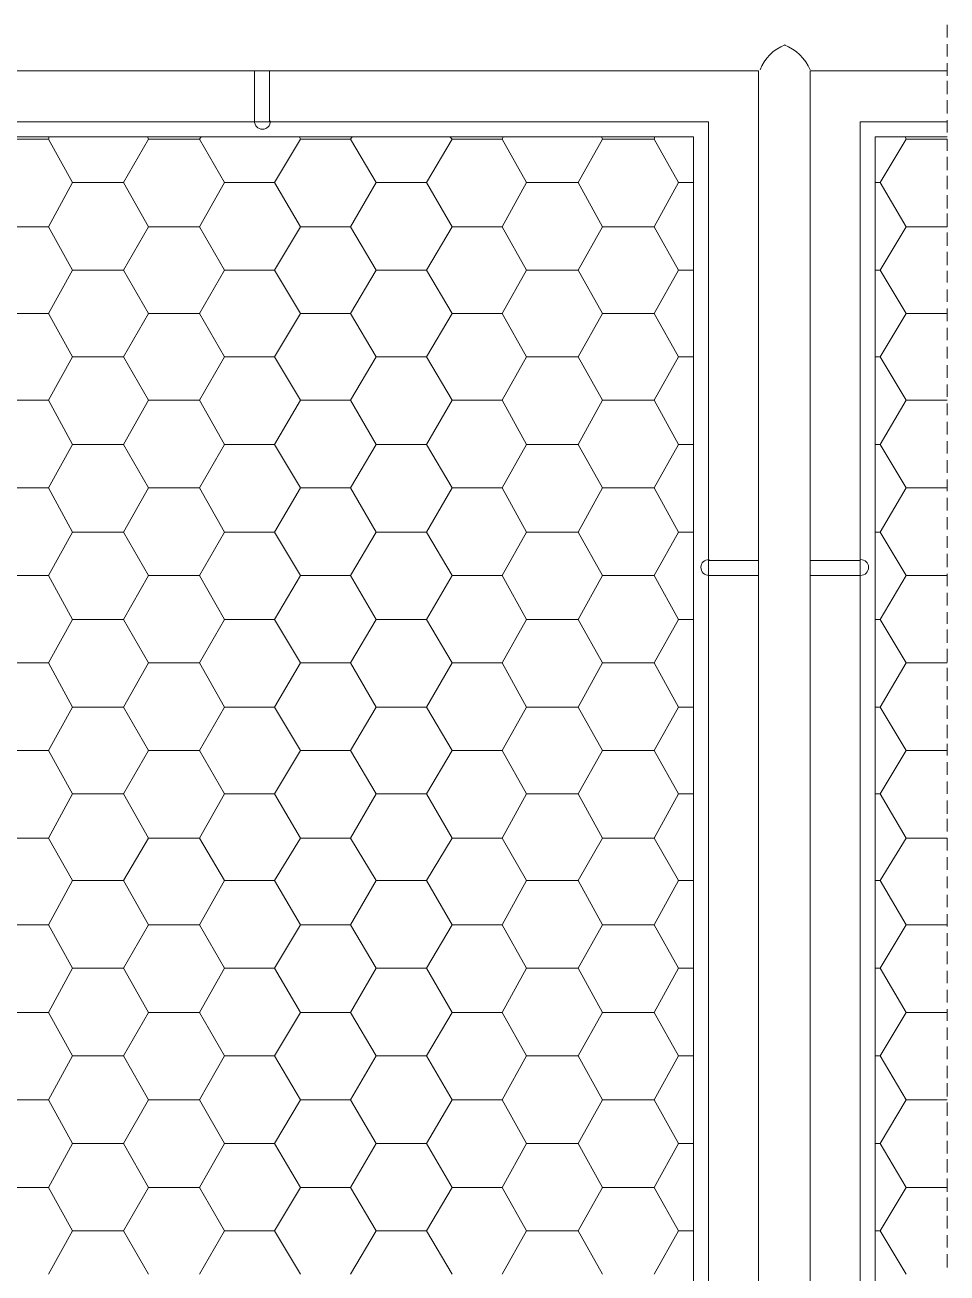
# Model space of a CAD drawing. Header units: millimetres. Extents: x 2928 to 3112, y 1220 to 1280.
# Drawn here: x 3061.12 to 3062.948, y 1265.671 to 1268.146 of the extents above; entities that cross this region are included whole.
import ezdxf

# ---------------------------------------------------------------- set-up
doc = ezdxf.new("R2010")
doc.units = ezdxf.units.MM

msp = doc.modelspace()

# ---------------------------------------------------------------- linework, layer by layer
at = {"color": 252, "linetype": 'Continuous', "lineweight": 13, "true_color": 0x989898}
for points in [[(3062.94813, 1268.1464), (3062.94813, 1268.12159), (3062.94813, 1268.12159)], [(3062.94813, 1268.10836), (3062.94813, 1268.08355), (3062.94813, 1268.08355)], [(3062.94813, 1268.07032), (3062.94813, 1268.04551), (3062.94813, 1268.04551)], [(3062.94813, 1268.03558), (3062.94813, 1268.00912), (3062.94813, 1268.00912)], [(3062.94813, 1267.99754), (3062.94813, 1267.97108), (3062.94813, 1267.97108)], [(3062.94813, 1267.95784), (3062.94813, 1267.93303), (3062.94813, 1267.93303)], [(3062.94813, 1267.9198), (3062.94813, 1267.89665), (3062.94813, 1267.89665)], [(3062.94813, 1267.88507), (3062.94813, 1267.85861), (3062.94813, 1267.85861)], [(3062.94813, 1267.84703), (3062.94813, 1267.82056), (3062.94813, 1267.82056)], [(3062.94813, 1267.80899), (3062.94813, 1267.78252), (3062.94813, 1267.78252)], [(3062.94813, 1267.7726), (3062.94813, 1267.74613), (3062.94813, 1267.74613)], [(3062.94813, 1267.73456), (3062.94813, 1267.70809), (3062.94813, 1267.70809)], [(3062.94813, 1267.69651), (3062.94813, 1267.67005), (3062.94813, 1267.67005)], [(3062.94813, 1267.65847), (3062.94813, 1267.63532), (3062.94813, 1267.63532)], [(3062.94813, 1267.62208), (3062.94813, 1267.59728), (3062.94813, 1267.59728)], [(3062.94813, 1267.58404), (3062.94813, 1267.55923), (3062.94813, 1267.55923)], [(3062.94813, 1267.546), (3062.94813, 1267.52119), (3062.94813, 1267.52119)], [(3062.94813, 1267.50796), (3062.94813, 1267.4848), (3062.94813, 1267.4848)], [(3062.94813, 1267.47157), (3062.94813, 1267.44676), (3062.94813, 1267.44676)], [(3062.94813, 1267.43353), (3062.94813, 1267.40872), (3062.94813, 1267.40872)], [(3062.94813, 1267.39549), (3062.94813, 1267.37233), (3062.94813, 1267.37233)], [(3062.94813, 1267.3591), (3062.94813, 1267.33429), (3062.94813, 1267.33429)], [(3062.94813, 1267.32106), (3062.94813, 1267.29625), (3062.94813, 1267.29625)], [(3062.94813, 1267.28302), (3062.94813, 1267.25821), (3062.94813, 1267.25821)], [(3062.94813, 1267.24498), (3062.94813, 1267.22182), (3062.94813, 1267.22182)], [(3062.94813, 1267.20859), (3062.94813, 1267.18378), (3062.94813, 1267.18378)], [(3062.94813, 1267.17055), (3062.94813, 1267.14574), (3062.94813, 1267.14574)], [(3062.94813, 1267.1325), (3062.94813, 1267.10935), (3062.94813, 1267.10935)], [(3062.94813, 1267.09777), (3062.94813, 1267.07131), (3062.94813, 1267.07131)], [(3062.94813, 1267.05807), (3062.94813, 1267.03327), (3062.94813, 1267.03327)], [(3062.94813, 1267.02003), (3062.94813, 1266.99522), (3062.94813, 1266.99522)], [(3062.94813, 1266.98199), (3062.94813, 1266.95884), (3062.94813, 1266.95884)], [(3062.94813, 1266.94726), (3062.94813, 1266.92079), (3062.94813, 1266.92079)], [(3062.94813, 1266.90922), (3062.94813, 1266.88275), (3062.94813, 1266.88275)], [(3062.94813, 1266.87117), (3062.94813, 1266.84471), (3062.94813, 1266.84471)], [(3062.94813, 1266.83479), (3062.94813, 1266.80832), (3062.94813, 1266.80832)], [(3062.94813, 1266.79674), (3062.94813, 1266.77028), (3062.94813, 1266.77028)], [(3062.94813, 1266.7587), (3062.94813, 1266.73224), (3062.94813, 1266.73224)], [(3062.94813, 1266.72066), (3062.94813, 1266.69751), (3062.94813, 1266.69751)], [(3062.94813, 1266.68427), (3062.94813, 1266.65946), (3062.94813, 1266.65946)], [(3062.94813, 1266.64623), (3062.94813, 1266.62142), (3062.94813, 1266.62142)], [(3062.94813, 1266.60819), (3062.94813, 1266.58173), (3062.94813, 1266.58173)], [(3062.94813, 1266.5718), (3062.94813, 1266.54699), (3062.94813, 1266.54699)], [(3062.94813, 1266.53376), (3062.94813, 1266.50895), (3062.94813, 1266.50895)], [(3062.94813, 1266.49572), (3062.94813, 1266.47091), (3062.94813, 1266.47091)], [(3062.94813, 1266.45768), (3062.94813, 1266.43452), (3062.94813, 1266.43452)], [(3062.94813, 1266.42129), (3062.94813, 1266.39648), (3062.94813, 1266.39648)], [(3062.94813, 1266.38325), (3062.94813, 1266.35844), (3062.94813, 1266.35844)], [(3062.94813, 1266.34521), (3062.94813, 1266.3204), (3062.94813, 1266.3204)], [(3062.94813, 1266.30882), (3062.94813, 1266.28401), (3062.94813, 1266.28401)], [(3062.94813, 1266.27078), (3062.94813, 1266.24597), (3062.94813, 1266.24597)], [(3062.94813, 1266.23273), (3062.94813, 1266.20792), (3062.94813, 1266.20792)], [(3062.94813, 1266.19469), (3062.94813, 1266.17154), (3062.94813, 1266.17154)], [(3062.94813, 1266.15831), (3062.94813, 1266.1335), (3062.94813, 1266.1335)], [(3062.94813, 1266.12026), (3062.94813, 1266.09545), (3062.94813, 1266.09545)], [(3062.94813, 1266.08222), (3062.94813, 1266.05741), (3062.94813, 1266.05741)], [(3062.94813, 1266.04749), (3062.94813, 1266.02102), (3062.94813, 1266.02102)], [(3062.94813, 1266.00945), (3062.94813, 1265.98298), (3062.94813, 1265.98298)], [(3062.94813, 1265.9714), (3062.94813, 1265.94494), (3062.94813, 1265.94494)], [(3062.94813, 1265.93336), (3062.94813, 1265.90855), (3062.94813, 1265.90855)], [(3062.94813, 1265.89698), (3062.94813, 1265.87051), (3062.94813, 1265.87051)], [(3062.94813, 1265.85893), (3062.94813, 1265.83247), (3062.94813, 1265.83247)], [(3062.94813, 1265.82089), (3062.94813, 1265.79443), (3062.94813, 1265.79443)], [(3062.94813, 1265.7845), (3062.94813, 1265.75969), (3062.94813, 1265.75969)], [(3062.94813, 1265.74646), (3062.94813, 1265.72165), (3062.94813, 1265.72165)], [(3062.94813, 1265.70842), (3062.94813, 1265.68196), (3062.94813, 1265.68196)]]:
    msp.add_lwpolyline(points, dxfattribs=at)
at = {"color": 7, "linetype": 'Continuous', "lineweight": 5, "true_color": 0x000007}
for points in [[(3062.57433, 1264.15367), (3062.57433, 1268.05543), (3058.37486, 1268.05543)], [(3061.57532, 1267.95454), (3061.57532, 1268.05543), (3061.60509, 1268.05543)], [(3061.60509, 1268.05543), (3061.60509, 1267.95454), (3061.60509, 1267.95454)], [(3062.67688, 1264.15367), (3062.67688, 1268.05543), (3062.94813, 1268.05543)], [(3062.94813, 1267.95454), (3062.77612, 1267.95454), (3062.77612, 1264.25291), (3062.94813, 1264.25291)], [(3062.94813, 1267.92476), (3062.80589, 1267.92476), (3062.80589, 1264.28599), (3062.94813, 1264.28599)], [(3062.57433, 1267.08454), (3062.47509, 1267.08454), (3062.47509, 1267.08454)], [(3062.47509, 1267.05477), (3062.57433, 1267.05477), (3062.57433, 1267.08454)], [(3062.67688, 1267.08454), (3062.77612, 1267.08454), (3062.77612, 1267.08454)], [(3062.77612, 1267.05477), (3062.67688, 1267.05477), (3062.67688, 1267.08454)]]:
    msp.add_lwpolyline(points, dxfattribs=at)
for points in [[(3058.47409, 1267.95454), (3062.47509, 1267.95454), (3062.47509, 1264.25291), (3058.47409, 1264.25291)], [(3062.44532, 1264.28599), (3058.50387, 1264.28599), (3058.50387, 1267.92476), (3062.44532, 1267.92476)]]:
    msp.add_lwpolyline(points, close=True, dxfattribs=at)
at = {"color": 9, "linetype": 'Continuous', "lineweight": 13, "true_color": 0xbababa}
for points in [[(3061.06589, 1267.9198), (3061.16679, 1267.9198), (3061.16679, 1267.9198)], [(3061.16679, 1267.9198), (3061.16844, 1267.92476), (3061.16844, 1267.92476)], [(3061.21475, 1267.8338), (3061.16679, 1267.9198), (3061.16679, 1267.9198)], [(3061.31565, 1267.8338), (3061.36527, 1267.9198), (3061.36527, 1267.9198)], [(3061.36527, 1267.9198), (3061.36361, 1267.92476), (3061.36361, 1267.92476)], [(3061.36527, 1267.9198), (3061.46616, 1267.9198), (3061.46616, 1267.9198)], [(3061.46616, 1267.9198), (3061.46947, 1267.92476), (3061.46947, 1267.92476)], [(3061.51578, 1267.8338), (3061.46616, 1267.9198), (3061.46616, 1267.9198)], [(3061.61502, 1267.8338), (3061.66629, 1267.9198), (3061.66629, 1267.9198)], [(3061.66629, 1267.9198), (3061.66464, 1267.92476), (3061.66464, 1267.92476)], [(3061.66629, 1267.9198), (3061.76553, 1267.9198), (3061.76553, 1267.9198)], [(3061.76553, 1267.9198), (3061.76884, 1267.92476), (3061.76884, 1267.92476)], [(3061.81681, 1267.8338), (3061.76553, 1267.9198), (3061.76553, 1267.9198)], [(3061.91604, 1267.8338), (3061.96732, 1267.9198), (3061.96732, 1267.9198)], [(3061.96732, 1267.9198), (3061.96236, 1267.92476), (3061.96236, 1267.92476)], [(3061.96732, 1267.9198), (3062.06656, 1267.9198), (3062.06656, 1267.9198)], [(3062.06656, 1267.9198), (3062.06821, 1267.92476), (3062.06821, 1267.92476)], [(3062.11452, 1267.8338), (3062.06656, 1267.9198), (3062.06656, 1267.9198)], [(3062.21707, 1267.8338), (3062.26504, 1267.9198), (3062.26504, 1267.9198)], [(3062.26504, 1267.9198), (3062.26338, 1267.92476), (3062.26338, 1267.92476)], [(3062.26504, 1267.9198), (3062.36758, 1267.9198), (3062.36758, 1267.9198)], [(3062.36758, 1267.9198), (3062.36924, 1267.92476), (3062.36924, 1267.92476)], [(3062.41555, 1267.8338), (3062.36758, 1267.9198), (3062.36758, 1267.9198)], [(3062.81581, 1267.8338), (3062.86709, 1267.9198), (3062.86709, 1267.9198)], [(3062.86709, 1267.9198), (3062.86543, 1267.92476), (3062.86543, 1267.92476)], [(3062.86709, 1267.9198), (3062.94813, 1267.9198), (3062.94813, 1267.9198)], [(3061.16679, 1267.74613), (3061.21475, 1267.8338), (3061.21475, 1267.8338)], [(3061.21475, 1267.8338), (3061.31565, 1267.8338), (3061.31565, 1267.8338)], [(3061.36527, 1267.74613), (3061.31565, 1267.8338), (3061.31565, 1267.8338)], [(3061.46616, 1267.74613), (3061.51578, 1267.8338), (3061.51578, 1267.8338)], [(3061.51578, 1267.8338), (3061.61502, 1267.8338), (3061.61502, 1267.8338)], [(3061.66629, 1267.74613), (3061.61502, 1267.8338), (3061.61502, 1267.8338)], [(3061.76553, 1267.74613), (3061.81681, 1267.8338), (3061.81681, 1267.8338)], [(3061.81681, 1267.8338), (3061.91604, 1267.8338), (3061.91604, 1267.8338)], [(3061.96732, 1267.74613), (3061.91604, 1267.8338), (3061.91604, 1267.8338)], [(3062.06656, 1267.74613), (3062.11452, 1267.8338), (3062.11452, 1267.8338)], [(3062.11452, 1267.8338), (3062.21707, 1267.8338), (3062.21707, 1267.8338)], [(3062.26504, 1267.74613), (3062.21707, 1267.8338), (3062.21707, 1267.8338)], [(3062.36758, 1267.74613), (3062.41555, 1267.8338), (3062.41555, 1267.8338)], [(3062.41555, 1267.8338), (3062.44532, 1267.8338), (3062.44532, 1267.8338)], [(3062.80589, 1267.8338), (3062.81581, 1267.8338), (3062.81581, 1267.8338)], [(3062.86709, 1267.74613), (3062.81581, 1267.8338), (3062.81581, 1267.8338)], [(3061.06589, 1267.74613), (3061.16679, 1267.74613), (3061.16679, 1267.74613)], [(3061.21475, 1267.66013), (3061.16679, 1267.74613), (3061.16679, 1267.74613)], [(3061.31565, 1267.66013), (3061.36527, 1267.74613), (3061.36527, 1267.74613)], [(3061.36527, 1267.74613), (3061.46616, 1267.74613), (3061.46616, 1267.74613)], [(3061.51578, 1267.66013), (3061.46616, 1267.74613), (3061.46616, 1267.74613)], [(3061.61502, 1267.66013), (3061.66629, 1267.74613), (3061.66629, 1267.74613)], [(3061.66629, 1267.74613), (3061.76553, 1267.74613), (3061.76553, 1267.74613)], [(3061.81681, 1267.66013), (3061.76553, 1267.74613), (3061.76553, 1267.74613)], [(3061.91604, 1267.66013), (3061.96732, 1267.74613), (3061.96732, 1267.74613)], [(3061.96732, 1267.74613), (3062.06656, 1267.74613), (3062.06656, 1267.74613)], [(3062.11452, 1267.66013), (3062.06656, 1267.74613), (3062.06656, 1267.74613)], [(3062.21707, 1267.66013), (3062.26504, 1267.74613), (3062.26504, 1267.74613)], [(3062.26504, 1267.74613), (3062.36758, 1267.74613), (3062.36758, 1267.74613)], [(3062.41555, 1267.66013), (3062.36758, 1267.74613), (3062.36758, 1267.74613)], [(3062.81581, 1267.66013), (3062.86709, 1267.74613), (3062.86709, 1267.74613)], [(3062.86709, 1267.74613), (3062.94813, 1267.74613), (3062.94813, 1267.74613)], [(3061.16679, 1267.57412), (3061.21475, 1267.66013), (3061.21475, 1267.66013)], [(3061.21475, 1267.66013), (3061.31565, 1267.66013), (3061.31565, 1267.66013)], [(3061.36527, 1267.57412), (3061.31565, 1267.66013), (3061.31565, 1267.66013)], [(3061.46616, 1267.57412), (3061.51578, 1267.66013), (3061.51578, 1267.66013)], [(3061.51578, 1267.66013), (3061.61502, 1267.66013), (3061.61502, 1267.66013)], [(3061.66629, 1267.57412), (3061.61502, 1267.66013), (3061.61502, 1267.66013)], [(3061.76553, 1267.57412), (3061.81681, 1267.66013), (3061.81681, 1267.66013)], [(3061.81681, 1267.66013), (3061.91604, 1267.66013), (3061.91604, 1267.66013)], [(3061.96732, 1267.57412), (3061.91604, 1267.66013), (3061.91604, 1267.66013)], [(3062.06656, 1267.57412), (3062.11452, 1267.66013), (3062.11452, 1267.66013)], [(3062.11452, 1267.66013), (3062.21707, 1267.66013), (3062.21707, 1267.66013)], [(3062.26504, 1267.57412), (3062.21707, 1267.66013), (3062.21707, 1267.66013)], [(3062.36758, 1267.57412), (3062.41555, 1267.66013), (3062.41555, 1267.66013)], [(3062.41555, 1267.66013), (3062.44532, 1267.66013), (3062.44532, 1267.66013)], [(3062.80589, 1267.66013), (3062.81581, 1267.66013), (3062.81581, 1267.66013)], [(3062.86709, 1267.57412), (3062.81581, 1267.66013), (3062.81581, 1267.66013)], [(3061.06589, 1267.57412), (3061.16679, 1267.57412), (3061.16679, 1267.57412)], [(3061.21475, 1267.48811), (3061.16679, 1267.57412), (3061.16679, 1267.57412)], [(3061.31565, 1267.48811), (3061.36527, 1267.57412), (3061.36527, 1267.57412)], [(3061.36527, 1267.57412), (3061.46616, 1267.57412), (3061.46616, 1267.57412)], [(3061.51578, 1267.48811), (3061.46616, 1267.57412), (3061.46616, 1267.57412)], [(3061.61502, 1267.48811), (3061.66629, 1267.57412), (3061.66629, 1267.57412)], [(3061.66629, 1267.57412), (3061.76553, 1267.57412), (3061.76553, 1267.57412)], [(3061.81681, 1267.48811), (3061.76553, 1267.57412), (3061.76553, 1267.57412)], [(3061.91604, 1267.48811), (3061.96732, 1267.57412), (3061.96732, 1267.57412)], [(3061.96732, 1267.57412), (3062.06656, 1267.57412), (3062.06656, 1267.57412)], [(3062.11452, 1267.48811), (3062.06656, 1267.57412), (3062.06656, 1267.57412)], [(3062.21707, 1267.48811), (3062.26504, 1267.57412), (3062.26504, 1267.57412)], [(3062.26504, 1267.57412), (3062.36758, 1267.57412), (3062.36758, 1267.57412)], [(3062.41555, 1267.48811), (3062.36758, 1267.57412), (3062.36758, 1267.57412)], [(3062.81581, 1267.48811), (3062.86709, 1267.57412), (3062.86709, 1267.57412)], [(3062.86709, 1267.57412), (3062.94813, 1267.57412), (3062.94813, 1267.57412)], [(3061.16679, 1267.4021), (3061.21475, 1267.48811), (3061.21475, 1267.48811)], [(3061.21475, 1267.48811), (3061.31565, 1267.48811), (3061.31565, 1267.48811)], [(3061.36527, 1267.4021), (3061.31565, 1267.48811), (3061.31565, 1267.48811)], [(3061.46616, 1267.4021), (3061.51578, 1267.48811), (3061.51578, 1267.48811)], [(3061.51578, 1267.48811), (3061.61502, 1267.48811), (3061.61502, 1267.48811)], [(3061.66629, 1267.4021), (3061.61502, 1267.48811), (3061.61502, 1267.48811)], [(3061.76553, 1267.4021), (3061.81681, 1267.48811), (3061.81681, 1267.48811)], [(3061.81681, 1267.48811), (3061.91604, 1267.48811), (3061.91604, 1267.48811)], [(3061.96732, 1267.4021), (3061.91604, 1267.48811), (3061.91604, 1267.48811)], [(3062.06656, 1267.4021), (3062.11452, 1267.48811), (3062.11452, 1267.48811)], [(3062.11452, 1267.48811), (3062.21707, 1267.48811), (3062.21707, 1267.48811)], [(3062.26504, 1267.4021), (3062.21707, 1267.48811), (3062.21707, 1267.48811)], [(3062.36758, 1267.4021), (3062.41555, 1267.48811), (3062.41555, 1267.48811)], [(3062.41555, 1267.48811), (3062.44532, 1267.48811), (3062.44532, 1267.48811)], [(3062.80589, 1267.48811), (3062.81581, 1267.48811), (3062.81581, 1267.48811)], [(3062.86709, 1267.4021), (3062.81581, 1267.48811), (3062.81581, 1267.48811)], [(3061.06589, 1267.4021), (3061.16679, 1267.4021), (3061.16679, 1267.4021)], [(3061.21475, 1267.31444), (3061.16679, 1267.4021), (3061.16679, 1267.4021)], [(3061.31565, 1267.31444), (3061.36527, 1267.4021), (3061.36527, 1267.4021)], [(3061.36527, 1267.4021), (3061.46616, 1267.4021), (3061.46616, 1267.4021)], [(3061.51578, 1267.31444), (3061.46616, 1267.4021), (3061.46616, 1267.4021)], [(3061.61502, 1267.31444), (3061.66629, 1267.4021), (3061.66629, 1267.4021)], [(3061.66629, 1267.4021), (3061.76553, 1267.4021), (3061.76553, 1267.4021)], [(3061.81681, 1267.31444), (3061.76553, 1267.4021), (3061.76553, 1267.4021)], [(3061.91604, 1267.31444), (3061.96732, 1267.4021), (3061.96732, 1267.4021)], [(3061.96732, 1267.4021), (3062.06656, 1267.4021), (3062.06656, 1267.4021)], [(3062.11452, 1267.31444), (3062.06656, 1267.4021), (3062.06656, 1267.4021)], [(3062.21707, 1267.31444), (3062.26504, 1267.4021), (3062.26504, 1267.4021)], [(3062.26504, 1267.4021), (3062.36758, 1267.4021), (3062.36758, 1267.4021)], [(3062.41555, 1267.31444), (3062.36758, 1267.4021), (3062.36758, 1267.4021)], [(3062.81581, 1267.31444), (3062.86709, 1267.4021), (3062.86709, 1267.4021)], [(3062.86709, 1267.4021), (3062.94813, 1267.4021), (3062.94813, 1267.4021)], [(3061.16679, 1267.22844), (3061.21475, 1267.31444), (3061.21475, 1267.31444)], [(3061.21475, 1267.31444), (3061.31565, 1267.31444), (3061.31565, 1267.31444)], [(3061.36527, 1267.22844), (3061.31565, 1267.31444), (3061.31565, 1267.31444)], [(3061.46616, 1267.22844), (3061.51578, 1267.31444), (3061.51578, 1267.31444)], [(3061.51578, 1267.31444), (3061.61502, 1267.31444), (3061.61502, 1267.31444)], [(3061.66629, 1267.22844), (3061.61502, 1267.31444), (3061.61502, 1267.31444)], [(3061.76553, 1267.22844), (3061.81681, 1267.31444), (3061.81681, 1267.31444)], [(3061.81681, 1267.31444), (3061.91604, 1267.31444), (3061.91604, 1267.31444)], [(3061.96732, 1267.22844), (3061.91604, 1267.31444), (3061.91604, 1267.31444)], [(3062.06656, 1267.22844), (3062.11452, 1267.31444), (3062.11452, 1267.31444)], [(3062.11452, 1267.31444), (3062.21707, 1267.31444), (3062.21707, 1267.31444)], [(3062.26504, 1267.22844), (3062.21707, 1267.31444), (3062.21707, 1267.31444)], [(3062.36758, 1267.22844), (3062.41555, 1267.31444), (3062.41555, 1267.31444)], [(3062.41555, 1267.31444), (3062.44532, 1267.31444), (3062.44532, 1267.31444)], [(3062.80589, 1267.31444), (3062.81581, 1267.31444), (3062.81581, 1267.31444)], [(3062.86709, 1267.22844), (3062.81581, 1267.31444), (3062.81581, 1267.31444)], [(3061.06589, 1267.22844), (3061.16679, 1267.22844), (3061.16679, 1267.22844)], [(3061.21475, 1267.14077), (3061.16679, 1267.22844), (3061.16679, 1267.22844)], [(3061.31565, 1267.14077), (3061.36527, 1267.22844), (3061.36527, 1267.22844)], [(3061.36527, 1267.22844), (3061.46616, 1267.22844), (3061.46616, 1267.22844)], [(3061.51578, 1267.14077), (3061.46616, 1267.22844), (3061.46616, 1267.22844)], [(3061.61502, 1267.14077), (3061.66629, 1267.22844), (3061.66629, 1267.22844)], [(3061.66629, 1267.22844), (3061.76553, 1267.22844), (3061.76553, 1267.22844)], [(3061.81681, 1267.14077), (3061.76553, 1267.22844), (3061.76553, 1267.22844)], [(3061.91604, 1267.14077), (3061.96732, 1267.22844), (3061.96732, 1267.22844)], [(3061.96732, 1267.22844), (3062.06656, 1267.22844), (3062.06656, 1267.22844)], [(3062.11452, 1267.14077), (3062.06656, 1267.22844), (3062.06656, 1267.22844)], [(3062.21707, 1267.14077), (3062.26504, 1267.22844), (3062.26504, 1267.22844)], [(3062.26504, 1267.22844), (3062.36758, 1267.22844), (3062.36758, 1267.22844)], [(3062.41555, 1267.14077), (3062.36758, 1267.22844), (3062.36758, 1267.22844)], [(3062.81581, 1267.14077), (3062.86709, 1267.22844), (3062.86709, 1267.22844)], [(3062.86709, 1267.22844), (3062.94813, 1267.22844), (3062.94813, 1267.22844)], [(3061.16679, 1267.05477), (3061.21475, 1267.14077), (3061.21475, 1267.14077)], [(3061.21475, 1267.14077), (3061.31565, 1267.14077), (3061.31565, 1267.14077)], [(3061.36527, 1267.05477), (3061.31565, 1267.14077), (3061.31565, 1267.14077)], [(3061.46616, 1267.05477), (3061.51578, 1267.14077), (3061.51578, 1267.14077)], [(3061.51578, 1267.14077), (3061.61502, 1267.14077), (3061.61502, 1267.14077)], [(3061.66629, 1267.05477), (3061.61502, 1267.14077), (3061.61502, 1267.14077)], [(3061.76553, 1267.05477), (3061.81681, 1267.14077), (3061.81681, 1267.14077)], [(3061.81681, 1267.14077), (3061.91604, 1267.14077), (3061.91604, 1267.14077)], [(3061.96732, 1267.05477), (3061.91604, 1267.14077), (3061.91604, 1267.14077)], [(3062.06656, 1267.05477), (3062.11452, 1267.14077), (3062.11452, 1267.14077)], [(3062.11452, 1267.14077), (3062.21707, 1267.14077), (3062.21707, 1267.14077)], [(3062.26504, 1267.05477), (3062.21707, 1267.14077), (3062.21707, 1267.14077)], [(3062.36758, 1267.05477), (3062.41555, 1267.14077), (3062.41555, 1267.14077)], [(3062.41555, 1267.14077), (3062.44532, 1267.14077), (3062.44532, 1267.14077)], [(3062.80589, 1267.14077), (3062.81581, 1267.14077), (3062.81581, 1267.14077)], [(3062.86709, 1267.05477), (3062.81581, 1267.14077), (3062.81581, 1267.14077)], [(3061.06589, 1267.05477), (3061.16679, 1267.05477), (3061.16679, 1267.05477)], [(3061.21475, 1266.96711), (3061.16679, 1267.05477), (3061.16679, 1267.05477)], [(3061.31565, 1266.96711), (3061.36527, 1267.05477), (3061.36527, 1267.05477)], [(3061.36527, 1267.05477), (3061.46616, 1267.05477), (3061.46616, 1267.05477)], [(3061.51578, 1266.96711), (3061.46616, 1267.05477), (3061.46616, 1267.05477)], [(3061.61502, 1266.96711), (3061.66629, 1267.05477), (3061.66629, 1267.05477)], [(3061.66629, 1267.05477), (3061.76553, 1267.05477), (3061.76553, 1267.05477)], [(3061.81681, 1266.96711), (3061.76553, 1267.05477), (3061.76553, 1267.05477)], [(3061.91604, 1266.96711), (3061.96732, 1267.05477), (3061.96732, 1267.05477)], [(3061.96732, 1267.05477), (3062.06656, 1267.05477), (3062.06656, 1267.05477)], [(3062.11452, 1266.96711), (3062.06656, 1267.05477), (3062.06656, 1267.05477)], [(3062.21707, 1266.96711), (3062.26504, 1267.05477), (3062.26504, 1267.05477)], [(3062.26504, 1267.05477), (3062.36758, 1267.05477), (3062.36758, 1267.05477)], [(3062.41555, 1266.96711), (3062.36758, 1267.05477), (3062.36758, 1267.05477)], [(3062.81581, 1266.96711), (3062.86709, 1267.05477), (3062.86709, 1267.05477)], [(3062.86709, 1267.05477), (3062.94813, 1267.05477), (3062.94813, 1267.05477)], [(3061.16679, 1266.8811), (3061.21475, 1266.96711), (3061.21475, 1266.96711)], [(3061.21475, 1266.96711), (3061.31565, 1266.96711), (3061.31565, 1266.96711)], [(3061.36527, 1266.8811), (3061.31565, 1266.96711), (3061.31565, 1266.96711)], [(3061.46616, 1266.8811), (3061.51578, 1266.96711), (3061.51578, 1266.96711)], [(3061.51578, 1266.96711), (3061.61502, 1266.96711), (3061.61502, 1266.96711)], [(3061.66629, 1266.8811), (3061.61502, 1266.96711), (3061.61502, 1266.96711)], [(3061.76553, 1266.8811), (3061.81681, 1266.96711), (3061.81681, 1266.96711)], [(3061.81681, 1266.96711), (3061.91604, 1266.96711), (3061.91604, 1266.96711)], [(3061.96732, 1266.8811), (3061.91604, 1266.96711), (3061.91604, 1266.96711)], [(3062.06656, 1266.8811), (3062.11452, 1266.96711), (3062.11452, 1266.96711)], [(3062.11452, 1266.96711), (3062.21707, 1266.96711), (3062.21707, 1266.96711)], [(3062.26504, 1266.8811), (3062.21707, 1266.96711), (3062.21707, 1266.96711)], [(3062.36758, 1266.8811), (3062.41555, 1266.96711), (3062.41555, 1266.96711)], [(3062.41555, 1266.96711), (3062.44532, 1266.96711), (3062.44532, 1266.96711)], [(3062.80589, 1266.96711), (3062.81581, 1266.96711), (3062.81581, 1266.96711)], [(3062.86709, 1266.8811), (3062.81581, 1266.96711), (3062.81581, 1266.96711)], [(3061.06589, 1266.8811), (3061.16679, 1266.8811), (3061.16679, 1266.8811)], [(3061.21475, 1266.79344), (3061.16679, 1266.8811), (3061.16679, 1266.8811)], [(3061.31565, 1266.79344), (3061.36527, 1266.8811), (3061.36527, 1266.8811)], [(3061.36527, 1266.8811), (3061.46616, 1266.8811), (3061.46616, 1266.8811)], [(3061.51578, 1266.79344), (3061.46616, 1266.8811), (3061.46616, 1266.8811)], [(3061.61502, 1266.79344), (3061.66629, 1266.8811), (3061.66629, 1266.8811)], [(3061.66629, 1266.8811), (3061.76553, 1266.8811), (3061.76553, 1266.8811)], [(3061.81681, 1266.79344), (3061.76553, 1266.8811), (3061.76553, 1266.8811)], [(3061.91604, 1266.79344), (3061.96732, 1266.8811), (3061.96732, 1266.8811)], [(3061.96732, 1266.8811), (3062.06656, 1266.8811), (3062.06656, 1266.8811)], [(3062.11452, 1266.79344), (3062.06656, 1266.8811), (3062.06656, 1266.8811)], [(3062.21707, 1266.79344), (3062.26504, 1266.8811), (3062.26504, 1266.8811)], [(3062.26504, 1266.8811), (3062.36758, 1266.8811), (3062.36758, 1266.8811)], [(3062.41555, 1266.79344), (3062.36758, 1266.8811), (3062.36758, 1266.8811)], [(3062.81581, 1266.79344), (3062.86709, 1266.8811), (3062.86709, 1266.8811)], [(3062.86709, 1266.8811), (3062.94813, 1266.8811), (3062.94813, 1266.8811)], [(3061.16679, 1266.70743), (3061.21475, 1266.79344), (3061.21475, 1266.79344)], [(3061.21475, 1266.79344), (3061.31565, 1266.79344), (3061.31565, 1266.79344)], [(3061.36527, 1266.70743), (3061.31565, 1266.79344), (3061.31565, 1266.79344)], [(3061.46616, 1266.70743), (3061.51578, 1266.79344), (3061.51578, 1266.79344)], [(3061.51578, 1266.79344), (3061.61502, 1266.79344), (3061.61502, 1266.79344)], [(3061.66629, 1266.70743), (3061.61502, 1266.79344), (3061.61502, 1266.79344)], [(3061.76553, 1266.70743), (3061.81681, 1266.79344), (3061.81681, 1266.79344)], [(3061.81681, 1266.79344), (3061.91604, 1266.79344), (3061.91604, 1266.79344)], [(3061.96732, 1266.70743), (3061.91604, 1266.79344), (3061.91604, 1266.79344)], [(3062.06656, 1266.70743), (3062.11452, 1266.79344), (3062.11452, 1266.79344)], [(3062.11452, 1266.79344), (3062.21707, 1266.79344), (3062.21707, 1266.79344)], [(3062.26504, 1266.70743), (3062.21707, 1266.79344), (3062.21707, 1266.79344)], [(3062.36758, 1266.70743), (3062.41555, 1266.79344), (3062.41555, 1266.79344)], [(3062.41555, 1266.79344), (3062.44532, 1266.79344), (3062.44532, 1266.79344)], [(3062.80589, 1266.79344), (3062.81581, 1266.79344), (3062.81581, 1266.79344)], [(3062.86709, 1266.70743), (3062.81581, 1266.79344), (3062.81581, 1266.79344)], [(3061.06589, 1266.70743), (3061.16679, 1266.70743), (3061.16679, 1266.70743)], [(3061.21475, 1266.62142), (3061.16679, 1266.70743), (3061.16679, 1266.70743)], [(3061.31565, 1266.62142), (3061.36527, 1266.70743), (3061.36527, 1266.70743)], [(3061.36527, 1266.70743), (3061.46616, 1266.70743), (3061.46616, 1266.70743)], [(3061.51578, 1266.62142), (3061.46616, 1266.70743), (3061.46616, 1266.70743)], [(3061.61502, 1266.62142), (3061.66629, 1266.70743), (3061.66629, 1266.70743)], [(3061.66629, 1266.70743), (3061.76553, 1266.70743), (3061.76553, 1266.70743)], [(3061.81681, 1266.62142), (3061.76553, 1266.70743), (3061.76553, 1266.70743)], [(3061.91604, 1266.62142), (3061.96732, 1266.70743), (3061.96732, 1266.70743)], [(3061.96732, 1266.70743), (3062.06656, 1266.70743), (3062.06656, 1266.70743)], [(3062.11452, 1266.62142), (3062.06656, 1266.70743), (3062.06656, 1266.70743)], [(3062.21707, 1266.62142), (3062.26504, 1266.70743), (3062.26504, 1266.70743)], [(3062.26504, 1266.70743), (3062.36758, 1266.70743), (3062.36758, 1266.70743)], [(3062.41555, 1266.62142), (3062.36758, 1266.70743), (3062.36758, 1266.70743)], [(3062.81581, 1266.62142), (3062.86709, 1266.70743), (3062.86709, 1266.70743)], [(3062.86709, 1266.70743), (3062.94813, 1266.70743), (3062.94813, 1266.70743)], [(3061.16679, 1266.53376), (3061.21475, 1266.62142), (3061.21475, 1266.62142)], [(3061.21475, 1266.62142), (3061.31565, 1266.62142), (3061.31565, 1266.62142)], [(3061.36527, 1266.53376), (3061.31565, 1266.62142), (3061.31565, 1266.62142)], [(3061.46616, 1266.53376), (3061.51578, 1266.62142), (3061.51578, 1266.62142)], [(3061.51578, 1266.62142), (3061.61502, 1266.62142), (3061.61502, 1266.62142)], [(3061.66629, 1266.53376), (3061.61502, 1266.62142), (3061.61502, 1266.62142)], [(3061.76553, 1266.53376), (3061.81681, 1266.62142), (3061.81681, 1266.62142)], [(3061.81681, 1266.62142), (3061.91604, 1266.62142), (3061.91604, 1266.62142)], [(3061.96732, 1266.53376), (3061.91604, 1266.62142), (3061.91604, 1266.62142)], [(3062.06656, 1266.53376), (3062.11452, 1266.62142), (3062.11452, 1266.62142)], [(3062.11452, 1266.62142), (3062.21707, 1266.62142), (3062.21707, 1266.62142)], [(3062.26504, 1266.53376), (3062.21707, 1266.62142), (3062.21707, 1266.62142)], [(3062.36758, 1266.53376), (3062.41555, 1266.62142), (3062.41555, 1266.62142)], [(3062.41555, 1266.62142), (3062.44532, 1266.62142), (3062.44532, 1266.62142)], [(3062.80589, 1266.62142), (3062.81581, 1266.62142), (3062.81581, 1266.62142)], [(3062.86709, 1266.53376), (3062.81581, 1266.62142), (3062.81581, 1266.62142)], [(3061.06589, 1266.53376), (3061.16679, 1266.53376), (3061.16679, 1266.53376)], [(3061.21475, 1266.44941), (3061.16679, 1266.53376), (3061.16679, 1266.53376)], [(3061.31565, 1266.44941), (3061.36527, 1266.53376), (3061.36527, 1266.53376)], [(3061.36527, 1266.53376), (3061.46616, 1266.53376), (3061.46616, 1266.53376)], [(3061.51578, 1266.44941), (3061.46616, 1266.53376), (3061.46616, 1266.53376)], [(3061.61502, 1266.44941), (3061.66629, 1266.53376), (3061.66629, 1266.53376)], [(3061.66629, 1266.53376), (3061.76553, 1266.53376), (3061.76553, 1266.53376)], [(3061.81681, 1266.44941), (3061.76553, 1266.53376), (3061.76553, 1266.53376)], [(3061.91604, 1266.44941), (3061.96732, 1266.53376), (3061.96732, 1266.53376)], [(3061.96732, 1266.53376), (3062.06656, 1266.53376), (3062.06656, 1266.53376)], [(3062.11452, 1266.44941), (3062.06656, 1266.53376), (3062.06656, 1266.53376)], [(3062.21707, 1266.44941), (3062.26504, 1266.53376), (3062.26504, 1266.53376)], [(3062.26504, 1266.53376), (3062.36758, 1266.53376), (3062.36758, 1266.53376)], [(3062.41555, 1266.44941), (3062.36758, 1266.53376), (3062.36758, 1266.53376)], [(3062.81581, 1266.44941), (3062.86709, 1266.53376), (3062.86709, 1266.53376)], [(3062.86709, 1266.53376), (3062.94813, 1266.53376), (3062.94813, 1266.53376)], [(3061.16679, 1266.36175), (3061.21475, 1266.44941), (3061.21475, 1266.44941)], [(3061.21475, 1266.44941), (3061.31565, 1266.44941), (3061.31565, 1266.44941)], [(3061.36527, 1266.36175), (3061.31565, 1266.44941), (3061.31565, 1266.44941)], [(3061.46616, 1266.36175), (3061.51578, 1266.44941), (3061.51578, 1266.44941)], [(3061.51578, 1266.44941), (3061.61502, 1266.44941), (3061.61502, 1266.44941)], [(3061.66629, 1266.36175), (3061.61502, 1266.44941), (3061.61502, 1266.44941)], [(3061.76553, 1266.36175), (3061.81681, 1266.44941), (3061.81681, 1266.44941)], [(3061.81681, 1266.44941), (3061.91604, 1266.44941), (3061.91604, 1266.44941)], [(3061.96732, 1266.36175), (3061.91604, 1266.44941), (3061.91604, 1266.44941)], [(3062.06656, 1266.36175), (3062.11452, 1266.44941), (3062.11452, 1266.44941)], [(3062.11452, 1266.44941), (3062.21707, 1266.44941), (3062.21707, 1266.44941)], [(3062.26504, 1266.36175), (3062.21707, 1266.44941), (3062.21707, 1266.44941)], [(3062.36758, 1266.36175), (3062.41555, 1266.44941), (3062.41555, 1266.44941)], [(3062.41555, 1266.44941), (3062.44532, 1266.44941), (3062.44532, 1266.44941)], [(3062.80589, 1266.44941), (3062.81581, 1266.44941), (3062.81581, 1266.44941)], [(3062.86709, 1266.36175), (3062.81581, 1266.44941), (3062.81581, 1266.44941)], [(3061.06589, 1266.36175), (3061.16679, 1266.36175), (3061.16679, 1266.36175)], [(3061.21475, 1266.27574), (3061.16679, 1266.36175), (3061.16679, 1266.36175)], [(3061.31565, 1266.27574), (3061.36527, 1266.36175), (3061.36527, 1266.36175)], [(3061.36527, 1266.36175), (3061.46616, 1266.36175), (3061.46616, 1266.36175)], [(3061.51578, 1266.27574), (3061.46616, 1266.36175), (3061.46616, 1266.36175)], [(3061.61502, 1266.27574), (3061.66629, 1266.36175), (3061.66629, 1266.36175)], [(3061.66629, 1266.36175), (3061.76553, 1266.36175), (3061.76553, 1266.36175)], [(3061.81681, 1266.27574), (3061.76553, 1266.36175), (3061.76553, 1266.36175)], [(3061.91604, 1266.27574), (3061.96732, 1266.36175), (3061.96732, 1266.36175)], [(3061.96732, 1266.36175), (3062.06656, 1266.36175), (3062.06656, 1266.36175)], [(3062.11452, 1266.27574), (3062.06656, 1266.36175), (3062.06656, 1266.36175)], [(3062.21707, 1266.27574), (3062.26504, 1266.36175), (3062.26504, 1266.36175)], [(3062.26504, 1266.36175), (3062.36758, 1266.36175), (3062.36758, 1266.36175)], [(3062.41555, 1266.27574), (3062.36758, 1266.36175), (3062.36758, 1266.36175)], [(3062.81581, 1266.27574), (3062.86709, 1266.36175), (3062.86709, 1266.36175)], [(3062.86709, 1266.36175), (3062.94813, 1266.36175), (3062.94813, 1266.36175)], [(3061.16679, 1266.18808), (3061.21475, 1266.27574), (3061.21475, 1266.27574)], [(3061.21475, 1266.27574), (3061.31565, 1266.27574), (3061.31565, 1266.27574)], [(3061.36527, 1266.18808), (3061.31565, 1266.27574), (3061.31565, 1266.27574)], [(3061.46616, 1266.18808), (3061.51578, 1266.27574), (3061.51578, 1266.27574)], [(3061.51578, 1266.27574), (3061.61502, 1266.27574), (3061.61502, 1266.27574)], [(3061.66629, 1266.18808), (3061.61502, 1266.27574), (3061.61502, 1266.27574)], [(3061.76553, 1266.18808), (3061.81681, 1266.27574), (3061.81681, 1266.27574)], [(3061.81681, 1266.27574), (3061.91604, 1266.27574), (3061.91604, 1266.27574)], [(3061.96732, 1266.18808), (3061.91604, 1266.27574), (3061.91604, 1266.27574)], [(3062.06656, 1266.18808), (3062.11452, 1266.27574), (3062.11452, 1266.27574)], [(3062.11452, 1266.27574), (3062.21707, 1266.27574), (3062.21707, 1266.27574)], [(3062.26504, 1266.18808), (3062.21707, 1266.27574), (3062.21707, 1266.27574)], [(3062.36758, 1266.18808), (3062.41555, 1266.27574), (3062.41555, 1266.27574)], [(3062.41555, 1266.27574), (3062.44532, 1266.27574), (3062.44532, 1266.27574)], [(3062.80589, 1266.27574), (3062.81581, 1266.27574), (3062.81581, 1266.27574)], [(3062.86709, 1266.18808), (3062.81581, 1266.27574), (3062.81581, 1266.27574)], [(3061.06589, 1266.18808), (3061.16679, 1266.18808), (3061.16679, 1266.18808)], [(3061.21475, 1266.10207), (3061.16679, 1266.18808), (3061.16679, 1266.18808)], [(3061.31565, 1266.10207), (3061.36527, 1266.18808), (3061.36527, 1266.18808)], [(3061.36527, 1266.18808), (3061.46616, 1266.18808), (3061.46616, 1266.18808)], [(3061.51578, 1266.10207), (3061.46616, 1266.18808), (3061.46616, 1266.18808)], [(3061.61502, 1266.10207), (3061.66629, 1266.18808), (3061.66629, 1266.18808)], [(3061.66629, 1266.18808), (3061.76553, 1266.18808), (3061.76553, 1266.18808)], [(3061.81681, 1266.10207), (3061.76553, 1266.18808), (3061.76553, 1266.18808)], [(3061.91604, 1266.10207), (3061.96732, 1266.18808), (3061.96732, 1266.18808)], [(3061.96732, 1266.18808), (3062.06656, 1266.18808), (3062.06656, 1266.18808)], [(3062.11452, 1266.10207), (3062.06656, 1266.18808), (3062.06656, 1266.18808)], [(3062.21707, 1266.10207), (3062.26504, 1266.18808), (3062.26504, 1266.18808)], [(3062.26504, 1266.18808), (3062.36758, 1266.18808), (3062.36758, 1266.18808)], [(3062.41555, 1266.10207), (3062.36758, 1266.18808), (3062.36758, 1266.18808)], [(3062.81581, 1266.10207), (3062.86709, 1266.18808), (3062.86709, 1266.18808)], [(3062.86709, 1266.18808), (3062.94813, 1266.18808), (3062.94813, 1266.18808)], [(3061.16679, 1266.01441), (3061.21475, 1266.10207), (3061.21475, 1266.10207)], [(3061.21475, 1266.10207), (3061.31565, 1266.10207), (3061.31565, 1266.10207)], [(3061.36527, 1266.01441), (3061.31565, 1266.10207), (3061.31565, 1266.10207)], [(3061.46616, 1266.01441), (3061.51578, 1266.10207), (3061.51578, 1266.10207)], [(3061.51578, 1266.10207), (3061.61502, 1266.10207), (3061.61502, 1266.10207)], [(3061.66629, 1266.01441), (3061.61502, 1266.10207), (3061.61502, 1266.10207)], [(3061.76553, 1266.01441), (3061.81681, 1266.10207), (3061.81681, 1266.10207)], [(3061.81681, 1266.10207), (3061.91604, 1266.10207), (3061.91604, 1266.10207)], [(3061.96732, 1266.01441), (3061.91604, 1266.10207), (3061.91604, 1266.10207)], [(3062.06656, 1266.01441), (3062.11452, 1266.10207), (3062.11452, 1266.10207)], [(3062.11452, 1266.10207), (3062.21707, 1266.10207), (3062.21707, 1266.10207)], [(3062.26504, 1266.01441), (3062.21707, 1266.10207), (3062.21707, 1266.10207)], [(3062.36758, 1266.01441), (3062.41555, 1266.10207), (3062.41555, 1266.10207)], [(3062.41555, 1266.10207), (3062.44532, 1266.10207), (3062.44532, 1266.10207)], [(3062.80589, 1266.10207), (3062.81581, 1266.10207), (3062.81581, 1266.10207)], [(3062.86709, 1266.01441), (3062.81581, 1266.10207), (3062.81581, 1266.10207)], [(3061.06589, 1266.01441), (3061.16679, 1266.01441), (3061.16679, 1266.01441)], [(3061.21475, 1265.9284), (3061.16679, 1266.01441), (3061.16679, 1266.01441)], [(3061.31565, 1265.9284), (3061.36527, 1266.01441), (3061.36527, 1266.01441)], [(3061.36527, 1266.01441), (3061.46616, 1266.01441), (3061.46616, 1266.01441)], [(3061.51578, 1265.9284), (3061.46616, 1266.01441), (3061.46616, 1266.01441)], [(3061.61502, 1265.9284), (3061.66629, 1266.01441), (3061.66629, 1266.01441)], [(3061.66629, 1266.01441), (3061.76553, 1266.01441), (3061.76553, 1266.01441)], [(3061.81681, 1265.9284), (3061.76553, 1266.01441), (3061.76553, 1266.01441)], [(3061.91604, 1265.9284), (3061.96732, 1266.01441), (3061.96732, 1266.01441)], [(3061.96732, 1266.01441), (3062.06656, 1266.01441), (3062.06656, 1266.01441)], [(3062.11452, 1265.9284), (3062.06656, 1266.01441), (3062.06656, 1266.01441)], [(3062.21707, 1265.9284), (3062.26504, 1266.01441), (3062.26504, 1266.01441)], [(3062.26504, 1266.01441), (3062.36758, 1266.01441), (3062.36758, 1266.01441)], [(3062.41555, 1265.9284), (3062.36758, 1266.01441), (3062.36758, 1266.01441)], [(3062.81581, 1265.9284), (3062.86709, 1266.01441), (3062.86709, 1266.01441)], [(3062.86709, 1266.01441), (3062.94813, 1266.01441), (3062.94813, 1266.01441)], [(3061.16679, 1265.84074), (3061.21475, 1265.9284), (3061.21475, 1265.9284)], [(3061.21475, 1265.9284), (3061.31565, 1265.9284), (3061.31565, 1265.9284)], [(3061.36527, 1265.84074), (3061.31565, 1265.9284), (3061.31565, 1265.9284)], [(3061.46616, 1265.84074), (3061.51578, 1265.9284), (3061.51578, 1265.9284)], [(3061.51578, 1265.9284), (3061.61502, 1265.9284), (3061.61502, 1265.9284)], [(3061.66629, 1265.84074), (3061.61502, 1265.9284), (3061.61502, 1265.9284)], [(3061.76553, 1265.84074), (3061.81681, 1265.9284), (3061.81681, 1265.9284)], [(3061.81681, 1265.9284), (3061.91604, 1265.9284), (3061.91604, 1265.9284)], [(3061.96732, 1265.84074), (3061.91604, 1265.9284), (3061.91604, 1265.9284)], [(3062.06656, 1265.84074), (3062.11452, 1265.9284), (3062.11452, 1265.9284)], [(3062.11452, 1265.9284), (3062.21707, 1265.9284), (3062.21707, 1265.9284)], [(3062.26504, 1265.84074), (3062.21707, 1265.9284), (3062.21707, 1265.9284)], [(3062.36758, 1265.84074), (3062.41555, 1265.9284), (3062.41555, 1265.9284)], [(3062.41555, 1265.9284), (3062.44532, 1265.9284), (3062.44532, 1265.9284)], [(3062.80589, 1265.9284), (3062.81581, 1265.9284), (3062.81581, 1265.9284)], [(3062.86709, 1265.84074), (3062.81581, 1265.9284), (3062.81581, 1265.9284)], [(3061.06589, 1265.84074), (3061.16679, 1265.84074), (3061.16679, 1265.84074)], [(3061.21475, 1265.75473), (3061.16679, 1265.84074), (3061.16679, 1265.84074)], [(3061.31565, 1265.75473), (3061.36527, 1265.84074), (3061.36527, 1265.84074)], [(3061.36527, 1265.84074), (3061.46616, 1265.84074), (3061.46616, 1265.84074)], [(3061.51578, 1265.75473), (3061.46616, 1265.84074), (3061.46616, 1265.84074)], [(3061.61502, 1265.75473), (3061.66629, 1265.84074), (3061.66629, 1265.84074)], [(3061.66629, 1265.84074), (3061.76553, 1265.84074), (3061.76553, 1265.84074)], [(3061.81681, 1265.75473), (3061.76553, 1265.84074), (3061.76553, 1265.84074)], [(3061.91604, 1265.75473), (3061.96732, 1265.84074), (3061.96732, 1265.84074)], [(3061.96732, 1265.84074), (3062.06656, 1265.84074), (3062.06656, 1265.84074)], [(3062.11452, 1265.75473), (3062.06656, 1265.84074), (3062.06656, 1265.84074)], [(3062.21707, 1265.75473), (3062.26504, 1265.84074), (3062.26504, 1265.84074)], [(3062.26504, 1265.84074), (3062.36758, 1265.84074), (3062.36758, 1265.84074)], [(3062.41555, 1265.75473), (3062.36758, 1265.84074), (3062.36758, 1265.84074)], [(3062.81581, 1265.75473), (3062.86709, 1265.84074), (3062.86709, 1265.84074)], [(3062.86709, 1265.84074), (3062.94813, 1265.84074), (3062.94813, 1265.84074)], [(3061.16679, 1265.66872), (3061.21475, 1265.75473), (3061.21475, 1265.75473)], [(3061.21475, 1265.75473), (3061.31565, 1265.75473), (3061.31565, 1265.75473)], [(3061.36527, 1265.66872), (3061.31565, 1265.75473), (3061.31565, 1265.75473)], [(3061.46616, 1265.66872), (3061.51578, 1265.75473), (3061.51578, 1265.75473)], [(3061.51578, 1265.75473), (3061.61502, 1265.75473), (3061.61502, 1265.75473)], [(3061.66629, 1265.66872), (3061.61502, 1265.75473), (3061.61502, 1265.75473)], [(3061.76553, 1265.66872), (3061.81681, 1265.75473), (3061.81681, 1265.75473)], [(3061.81681, 1265.75473), (3061.91604, 1265.75473), (3061.91604, 1265.75473)], [(3061.96732, 1265.66872), (3061.91604, 1265.75473), (3061.91604, 1265.75473)], [(3062.06656, 1265.66872), (3062.11452, 1265.75473), (3062.11452, 1265.75473)], [(3062.11452, 1265.75473), (3062.21707, 1265.75473), (3062.21707, 1265.75473)], [(3062.26504, 1265.66872), (3062.21707, 1265.75473), (3062.21707, 1265.75473)], [(3062.36758, 1265.66872), (3062.41555, 1265.75473), (3062.41555, 1265.75473)], [(3062.41555, 1265.75473), (3062.44532, 1265.75473), (3062.44532, 1265.75473)], [(3062.80589, 1265.75473), (3062.81581, 1265.75473), (3062.81581, 1265.75473)], [(3062.86709, 1265.66872), (3062.81581, 1265.75473), (3062.81581, 1265.75473)]]:
    msp.add_lwpolyline(points, dxfattribs=at)
at = {"color": 7, "linetype": 'Continuous', "lineweight": 5, "true_color": 0x000007}
for points in [[(3062.62726, 1268.1067), (3062.6041, 1268.09843), (3062.58591, 1268.08024), (3062.57764, 1268.05708)], [(3062.67688, 1268.05708), (3062.66696, 1268.08024), (3062.64876, 1268.09843), (3062.62561, 1268.1067)]]:
    msp.add_open_spline(points, degree=3, dxfattribs=at)
for points in [[(3061.57532, 1267.95619), (3061.57532, 1267.94627), (3061.58194, 1267.93965), (3061.59186, 1267.93965), (3061.59186, 1267.93965), (3061.60013, 1267.93965), (3061.60675, 1267.94627), (3061.60675, 1267.95619)], [(3062.47675, 1267.08619), (3062.46682, 1267.08619), (3062.46021, 1267.07958), (3062.46021, 1267.07131), (3062.46021, 1267.07131), (3062.46021, 1267.06138), (3062.46682, 1267.05477), (3062.47675, 1267.05477)], [(3062.77612, 1267.05477), (3062.78604, 1267.05477), (3062.79266, 1267.06138), (3062.79266, 1267.07131), (3062.79266, 1267.07131), (3062.79266, 1267.07958), (3062.78604, 1267.08619), (3062.77612, 1267.08619)]]:
    msp.add_open_spline(points, degree=3, knots=[0, 0, 0, 0, 0.125, 0.125, 0.125, 0.125001, 1, 1, 1, 1], dxfattribs=at)

doc.saveas('drawing.dxf')
